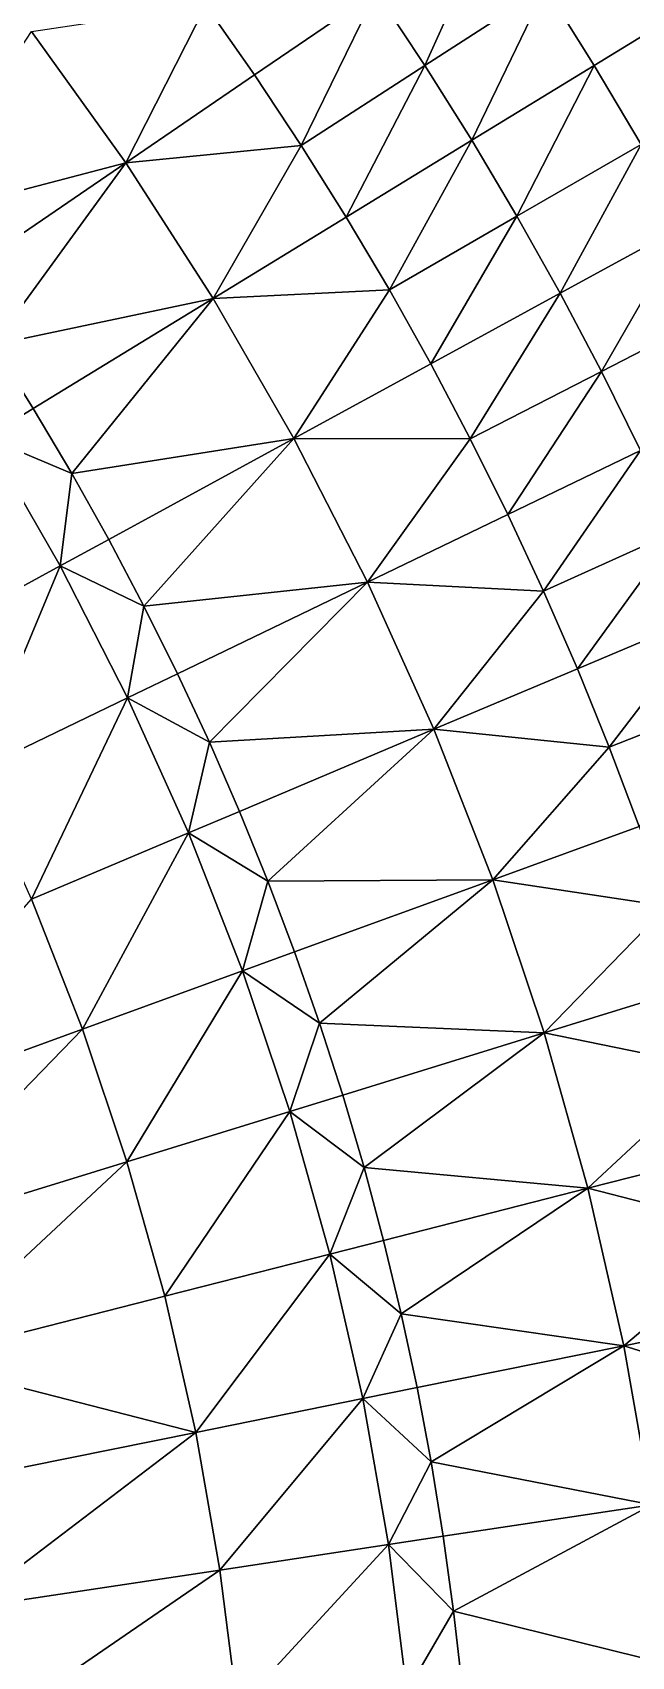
# Model space of a CAD drawing. Header units: millimetres. Extents: x -3250 to 8000, y -3250 to 3250.
# Drawn here: x 1407 to 1734, y 180 to 1065 of the extents above; entities that cross this region are included whole.
import ezdxf

# ---------------------------------------------------------------- set-up
doc = ezdxf.new("R2010")
doc.units = ezdxf.units.MM
doc.header["$MEASUREMENT"] = 0
doc.layers.add('MESH_3D', color=2, linetype='CONTINUOUS')

msp = doc.modelspace()

# ---------------------------------------------------------------- linework, layer by layer
at = {"layer": 'MESH_3D'}
for points in [[(2150.48, 2436.79, 32500), (-3128.53, 880.23, 32500), (-2326.57, -2269.27, 32500)], [(2150.48, 2436.79, 32500), (-2269.27, 2326.57, 32500), (-3128.53, 880.23, 32500)], [(2150.48, 2436.79, 32500), (-2326.57, -2269.27, 32500), (3105.61, 957.95, 32500)], [(1659.56, 1131.47, -744.25), (1621.57, 1047.32, -794.3), (1594.95, 1087.42, -794.3)], [(1659.56, 1131.47, -744.25), (1687.25, 1089.74, -744.25), (1621.57, 1047.32, -794.3)], [(1687.25, 1089.74, -744.25), (1647.17, 1006.57, -794.3), (1621.57, 1047.32, -794.3)], [(1687.25, 1089.74, -744.25), (1713.9, 1047.34, -744.25), (1647.17, 1006.57, -794.3)], [(1769.19, 1081.13, -698.41), (1713.9, 1047.34, -744.25), (1687.25, 1089.74, -744.25)], [(1407, 1065.76, -885.22), (1502.09, 1079.93, -840.76), (1458.38, 994.31, -885.22)], [(1458.38, 994.31, -885.22), (1502.09, 1079.93, -840.76), (1528.54, 1042.14, -840.76)], [(1594.95, 1087.42, -794.3), (1528.54, 1042.14, -840.76), (1502.09, 1079.93, -840.76)], [(1594.95, 1087.42, -794.3), (1554.05, 1003.71, -840.76), (1528.54, 1042.14, -840.76)], [(1594.95, 1087.42, -794.3), (1621.57, 1047.32, -794.3), (1554.05, 1003.71, -840.76)], [(1769.19, 1081.13, -698.41), (1739.47, 1004.29, -744.25), (1713.9, 1047.34, -744.25)], [(1407, 1065.76, -885.22), (1458.38, 994.31, -885.22), (1339.7, 963.18, -939.08)], [(1621.57, 1047.32, -794.3), (1578.59, 964.66, -840.76), (1554.05, 1003.71, -840.76)], [(1621.57, 1047.32, -794.3), (1647.17, 1006.57, -794.3), (1578.59, 964.66, -840.76)], [(1713.9, 1047.34, -744.25), (1671.76, 965.19, -794.3), (1647.17, 1006.57, -794.3)], [(1713.9, 1047.34, -744.25), (1739.47, 1004.29, -744.25), (1671.76, 965.19, -794.3)], [(1458.38, 994.31, -885.22), (1528.54, 1042.14, -840.76), (1554.05, 1003.71, -840.76)], [(1458.38, 994.31, -885.22), (1554.05, 1003.71, -840.76), (1506.13, 920.38, -885.22)], [(1506.13, 920.38, -885.22), (1554.05, 1003.71, -840.76), (1578.59, 964.66, -840.76)], [(1647.17, 1006.57, -794.3), (1602.15, 925, -840.76), (1578.59, 964.66, -840.76)], [(1647.17, 1006.57, -794.3), (1671.76, 965.19, -794.3), (1602.15, 925, -840.76)], [(1739.47, 1004.29, -744.25), (1695.3, 923.21, -794.3), (1671.76, 965.19, -794.3)], [(1739.47, 1004.29, -744.25), (1763.97, 960.61, -744.25), (1695.3, 923.21, -794.3)], [(1458.38, 994.31, -885.22), (1363.29, 929.48, -939.08), (1339.7, 963.18, -939.08)], [(1458.38, 994.31, -885.22), (1386.04, 895.2, -939.08), (1363.29, 929.48, -939.08)], [(1458.38, 994.31, -885.22), (1506.13, 920.38, -885.22), (1386.04, 895.2, -939.08)], [(1506.13, 920.38, -885.22), (1578.59, 964.66, -840.76), (1602.15, 925, -840.76)], [(1671.76, 965.19, -794.3), (1624.71, 884.77, -840.76), (1602.15, 925, -840.76)], [(1671.76, 965.19, -794.3), (1695.3, 923.21, -794.3), (1624.71, 884.77, -840.76)], [(3105.61, 957.95, 32500), (-2326.57, -2269.27, 32500), (-1962.36, -2590.68, 32500)], [(3105.61, 957.95, 32500), (-1962.36, -2590.68, 32500), (-1625, -2814.58, 32500)], [(3105.61, 957.95, 32500), (-1625, -2814.58, 32500), (-723.19, -3168.52, 32500)], [(3105.61, 957.95, 32500), (-723.19, -3168.52, 32500), (1410.12, -2928.15, 32500)], [(3105.61, 957.95, 32500), (1410.12, -2928.15, 32500), (2382.42, -2210.56, 32500)], [(1763.97, 960.61, -744.25), (1717.79, 880.66, -794.3), (1695.3, 923.21, -794.3)], [(1763.97, 960.61, -744.25), (1787.37, 916.33, -744.25), (1717.79, 880.66, -794.3)], [(1506.13, 920.38, -885.22), (1407.93, 860.37, -939.08), (1386.04, 895.2, -939.08)], [(1506.13, 920.38, -885.22), (1428.94, 825, -939.08), (1407.93, 860.37, -939.08)], [(1506.13, 920.38, -885.22), (1550.13, 844.16, -885.22), (1428.94, 825, -939.08)], [(1506.13, 920.38, -885.22), (1602.15, 925, -840.76), (1550.13, 844.16, -885.22)], [(1550.13, 844.16, -885.22), (1602.15, 925, -840.76), (1624.71, 884.77, -840.76)], [(1695.3, 923.21, -794.3), (1646.26, 843.99, -840.76), (1624.71, 884.77, -840.76)], [(1695.3, 923.21, -794.3), (1717.79, 880.66, -794.3), (1646.26, 843.99, -840.76)], [(1787.37, 916.33, -744.25), (1739.21, 837.56, -794.3), (1717.79, 880.66, -794.3)], [(1382.14, 844.61, -952.14), (1386.04, 895.2, -939.08), (1407.93, 860.37, -939.08)], [(1550.13, 844.16, -885.22), (1624.71, 884.77, -840.76), (1646.26, 843.99, -840.76)], [(1717.79, 880.66, -794.3), (1666.79, 802.68, -840.76), (1646.26, 843.99, -840.76)], [(1717.79, 880.66, -794.3), (1739.21, 837.56, -794.3), (1666.79, 802.68, -840.76)], [(1382.14, 844.61, -952.14), (1407.93, 860.37, -939.08), (1428.94, 825, -939.08)], [(1382.14, 844.61, -952.14), (1422.53, 774.67, -952.14), (1340.89, 730.21, -989.8)], [(1382.14, 844.61, -952.14), (1428.94, 825, -939.08), (1422.53, 774.67, -952.14)], [(1550.13, 844.16, -885.22), (1449.07, 789.12, -939.08), (1428.94, 825, -939.08)], [(1550.13, 844.16, -885.22), (1468.29, 752.75, -939.08), (1449.07, 789.12, -939.08)], [(1550.13, 844.16, -885.22), (1590.28, 765.84, -885.22), (1468.29, 752.75, -939.08)], [(1550.13, 844.16, -885.22), (1646.26, 843.99, -840.76), (1590.28, 765.84, -885.22)], [(1590.28, 765.84, -885.22), (1646.26, 843.99, -840.76), (1666.79, 802.68, -840.76)], [(1739.21, 837.56, -794.3), (1686.29, 760.88, -840.76), (1666.79, 802.68, -840.76)], [(1739.21, 837.56, -794.3), (1759.55, 793.94, -794.3), (1686.29, 760.88, -840.76)], [(1422.53, 774.67, -952.14), (1428.94, 825, -939.08), (1449.07, 789.12, -939.08)], [(1590.28, 765.84, -885.22), (1666.79, 802.68, -840.76), (1686.29, 760.88, -840.76)], [(1422.53, 774.67, -952.14), (1449.07, 789.12, -939.08), (1468.29, 752.75, -939.08)], [(1759.55, 793.94, -794.3), (1704.73, 718.6, -840.76), (1686.29, 760.88, -840.76)], [(1759.55, 793.94, -794.3), (1778.8, 749.83, -794.3), (1704.73, 718.6, -840.76)], [(1422.53, 774.67, -952.14), (1375.62, 662.46, -989.8), (1340.89, 730.21, -989.8)], [(1422.53, 774.67, -952.14), (1459.37, 702.8, -952.14), (1375.62, 662.46, -989.8)], [(1422.53, 774.67, -952.14), (1468.29, 752.75, -939.08), (1459.37, 702.8, -952.14)], [(1590.28, 765.84, -885.22), (1486.6, 715.91, -939.08), (1468.29, 752.75, -939.08)], [(1590.28, 765.84, -885.22), (1503.98, 678.62, -939.08), (1486.6, 715.91, -939.08)], [(1590.28, 765.84, -885.22), (1626.48, 685.62, -885.22), (1503.98, 678.62, -939.08)], [(1590.28, 765.84, -885.22), (1686.29, 760.88, -840.76), (1626.48, 685.62, -885.22)], [(1459.37, 702.8, -952.14), (1468.29, 752.75, -939.08), (1486.6, 715.91, -939.08)], [(1626.48, 685.62, -885.22), (1686.29, 760.88, -840.76), (1704.73, 718.6, -840.76)], [(1778.8, 749.83, -794.3), (1722.12, 675.88, -840.76), (1704.73, 718.6, -840.76)], [(1778.8, 749.83, -794.3), (1796.94, 705.25, -794.3), (1722.12, 675.88, -840.76)], [(1626.48, 685.62, -885.22), (1704.73, 718.6, -840.76), (1722.12, 675.88, -840.76)], [(1459.37, 702.8, -952.14), (1486.6, 715.91, -939.08), (1503.98, 678.62, -939.08)], [(1459.37, 702.8, -952.14), (1406.93, 593.07, -989.8), (1375.62, 662.46, -989.8)], [(1459.37, 702.8, -952.14), (1492.59, 629.18, -952.14), (1406.93, 593.07, -989.8)], [(1459.37, 702.8, -952.14), (1503.98, 678.62, -939.08), (1492.59, 629.18, -952.14)], [(1796.94, 705.25, -794.3), (1738.43, 632.74, -840.76), (1722.12, 675.88, -840.76)], [(1626.48, 685.62, -885.22), (1520.44, 640.92, -939.08), (1503.98, 678.62, -939.08)], [(1626.48, 685.62, -885.22), (1535.94, 602.81, -939.08), (1520.44, 640.92, -939.08)], [(1626.48, 685.62, -885.22), (1658.63, 603.69, -885.22), (1535.94, 602.81, -939.08)], [(1626.48, 685.62, -885.22), (1722.12, 675.88, -840.76), (1658.63, 603.69, -885.22)], [(1492.59, 629.18, -952.14), (1503.98, 678.62, -939.08), (1520.44, 640.92, -939.08)], [(1658.63, 603.69, -885.22), (1722.12, 675.88, -840.76), (1738.43, 632.74, -840.76)], [(1492.59, 629.18, -952.14), (1520.44, 640.92, -939.08), (1535.94, 602.81, -939.08)], [(1492.59, 629.18, -952.14), (1434.74, 522.2, -989.8), (1406.93, 593.07, -989.8)], [(1492.59, 629.18, -952.14), (1522.1, 554, -952.14), (1434.74, 522.2, -989.8)], [(1492.59, 629.18, -952.14), (1535.94, 602.81, -939.08), (1522.1, 554, -952.14)], [(1658.63, 603.69, -885.22), (1738.43, 632.74, -840.76), (1753.67, 589.2, -840.76)], [(1522.1, 554, -952.14), (1535.94, 602.81, -939.08), (1550.49, 564.33, -939.08)], [(1658.63, 603.69, -885.22), (1550.49, 564.33, -939.08), (1535.94, 602.81, -939.08)], [(1658.63, 603.69, -885.22), (1564.08, 525.5, -939.08), (1550.49, 564.33, -939.08)], [(1658.63, 603.69, -885.22), (1686.66, 520.27, -885.22), (1564.08, 525.5, -939.08)], [(1658.63, 603.69, -885.22), (1753.67, 589.2, -840.76), (1686.66, 520.27, -885.22)], [(1406.93, 593.07, -989.8), (1434.74, 522.2, -989.8), (1302.31, 474, -1040.35)], [(1686.66, 520.27, -885.22), (1753.67, 589.2, -840.76), (1767.81, 545.3, -840.76)], [(1522.1, 554, -952.14), (1550.49, 564.33, -939.08), (1564.08, 525.5, -939.08)], [(1522.1, 554, -952.14), (1458.99, 450.04, -989.8), (1434.74, 522.2, -989.8)], [(1522.1, 554, -952.14), (1547.82, 477.44, -952.14), (1458.99, 450.04, -989.8)], [(1522.1, 554, -952.14), (1564.08, 525.5, -939.08), (1547.82, 477.44, -952.14)], [(1686.66, 520.27, -885.22), (1767.81, 545.3, -840.76), (1780.85, 501.05, -840.76)], [(1434.74, 522.2, -989.8), (1324.32, 408.5, -1040.35), (1302.31, 474, -1040.35)], [(1434.74, 522.2, -989.8), (1458.99, 450.04, -989.8), (1324.32, 408.5, -1040.35)], [(1547.82, 477.44, -952.14), (1564.08, 525.5, -939.08), (1576.7, 486.35, -939.08)], [(1686.66, 520.27, -885.22), (1576.7, 486.35, -939.08), (1564.08, 525.5, -939.08)], [(1686.66, 520.27, -885.22), (1588.33, 446.89, -939.08), (1576.7, 486.35, -939.08)], [(1686.66, 520.27, -885.22), (1710.5, 435.55, -885.22), (1588.33, 446.89, -939.08)], [(1686.66, 520.27, -885.22), (1780.85, 501.05, -840.76), (1710.5, 435.55, -885.22)], [(1710.5, 435.55, -885.22), (1780.85, 501.05, -840.76), (1792.79, 456.5, -840.76)], [(1547.82, 477.44, -952.14), (1576.7, 486.35, -939.08), (1588.33, 446.89, -939.08)], [(1547.82, 477.44, -952.14), (1479.61, 376.75, -989.8), (1458.99, 450.04, -989.8)], [(1547.82, 477.44, -952.14), (1569.69, 399.69, -952.14), (1479.61, 376.75, -989.8)], [(1547.82, 477.44, -952.14), (1588.33, 446.89, -939.08), (1569.69, 399.69, -952.14)], [(1710.5, 435.55, -885.22), (1792.79, 456.5, -840.76), (1803.62, 411.66, -840.76)], [(1458.99, 450.04, -989.8), (1343.04, 341.98, -1040.35), (1324.32, 408.5, -1040.35)], [(1458.99, 450.04, -989.8), (1479.61, 376.75, -989.8), (1343.04, 341.98, -1040.35)], [(1569.69, 399.69, -952.14), (1588.33, 446.89, -939.08), (1598.98, 407.15, -939.08)], [(1710.5, 435.55, -885.22), (1598.98, 407.15, -939.08), (1588.33, 446.89, -939.08)], [(1710.5, 435.55, -885.22), (1608.63, 367.16, -939.08), (1598.98, 407.15, -939.08)], [(1710.5, 435.55, -885.22), (1730.08, 349.74, -885.22), (1608.63, 367.16, -939.08)], [(1710.5, 435.55, -885.22), (1803.62, 411.66, -840.76), (1730.08, 349.74, -885.22)], [(1569.69, 399.69, -952.14), (1598.98, 407.15, -939.08), (1608.63, 367.16, -939.08)], [(1730.08, 349.74, -885.22), (1803.62, 411.66, -840.76), (1813.32, 366.57, -840.76)], [(1569.69, 399.69, -952.14), (1496.55, 302.53, -989.8), (1479.61, 376.75, -989.8)], [(1569.69, 399.69, -952.14), (1587.66, 320.95, -952.14), (1496.55, 302.53, -989.8)], [(1569.69, 399.69, -952.14), (1608.63, 367.16, -939.08), (1587.66, 320.95, -952.14)], [(1479.61, 376.75, -989.8), (1496.55, 302.53, -989.8), (1343.04, 341.98, -1040.35)], [(1587.66, 320.95, -952.14), (1608.63, 367.16, -939.08), (1617.28, 326.94, -939.08)], [(1730.08, 349.74, -885.22), (1617.28, 326.94, -939.08), (1608.63, 367.16, -939.08)], [(1730.08, 349.74, -885.22), (1813.32, 366.57, -840.76), (1821.89, 321.25, -840.76)], [(1730.08, 349.74, -885.22), (1624.93, 286.52, -939.08), (1617.28, 326.94, -939.08)], [(1730.08, 349.74, -885.22), (1745.37, 263.07, -885.22), (1624.93, 286.52, -939.08)], [(1730.08, 349.74, -885.22), (1821.89, 321.25, -840.76), (1745.37, 263.07, -885.22)], [(1496.55, 302.53, -989.8), (1358.41, 274.61, -1040.35), (1343.04, 341.98, -1040.35)], [(1587.66, 320.95, -952.14), (1509.77, 227.56, -989.8), (1496.55, 302.53, -989.8)], [(1587.66, 320.95, -952.14), (1601.69, 241.42, -952.14), (1509.77, 227.56, -989.8)], [(1587.66, 320.95, -952.14), (1617.28, 326.94, -939.08), (1624.93, 286.52, -939.08)], [(1587.66, 320.95, -952.14), (1624.93, 286.52, -939.08), (1601.69, 241.42, -952.14)], [(1496.55, 302.53, -989.8), (1370.41, 206.56, -1040.35), (1358.41, 274.61, -1040.35)], [(1496.55, 302.53, -989.8), (1509.77, 227.56, -989.8), (1370.41, 206.56, -1040.35)], [(1601.69, 241.42, -952.14), (1624.93, 286.52, -939.08), (1631.57, 245.92, -939.08)], [(1745.37, 263.07, -885.22), (1631.57, 245.92, -939.08), (1624.93, 286.52, -939.08)], [(1745.37, 263.07, -885.22), (1637.19, 205.17, -939.08), (1631.57, 245.92, -939.08)], [(1745.37, 263.07, -885.22), (1756.31, 175.75, -885.22), (1637.19, 205.17, -939.08)], [(1601.69, 241.42, -952.14), (1519.23, 152.02, -989.8), (1509.77, 227.56, -989.8)], [(1601.69, 241.42, -952.14), (1611.73, 161.28, -952.14), (1519.23, 152.02, -989.8)], [(1601.69, 241.42, -952.14), (1631.57, 245.92, -939.08), (1637.19, 205.17, -939.08)], [(1601.69, 241.42, -952.14), (1637.19, 205.17, -939.08), (1611.73, 161.28, -952.14)], [(1509.77, 227.56, -989.8), (1379.01, 137.99, -1040.35), (1370.41, 206.56, -1040.35)], [(1509.77, 227.56, -989.8), (1519.23, 152.02, -989.8), (1379.01, 137.99, -1040.35)], [(1611.73, 161.28, -952.14), (1637.19, 205.17, -939.08), (1641.8, 164.29, -939.08)], [(1756.31, 175.75, -885.22), (1641.8, 164.29, -939.08), (1637.19, 205.17, -939.08)]]:
    msp.add_3dface(points, dxfattribs=at)

doc.saveas('drawing.dxf')
